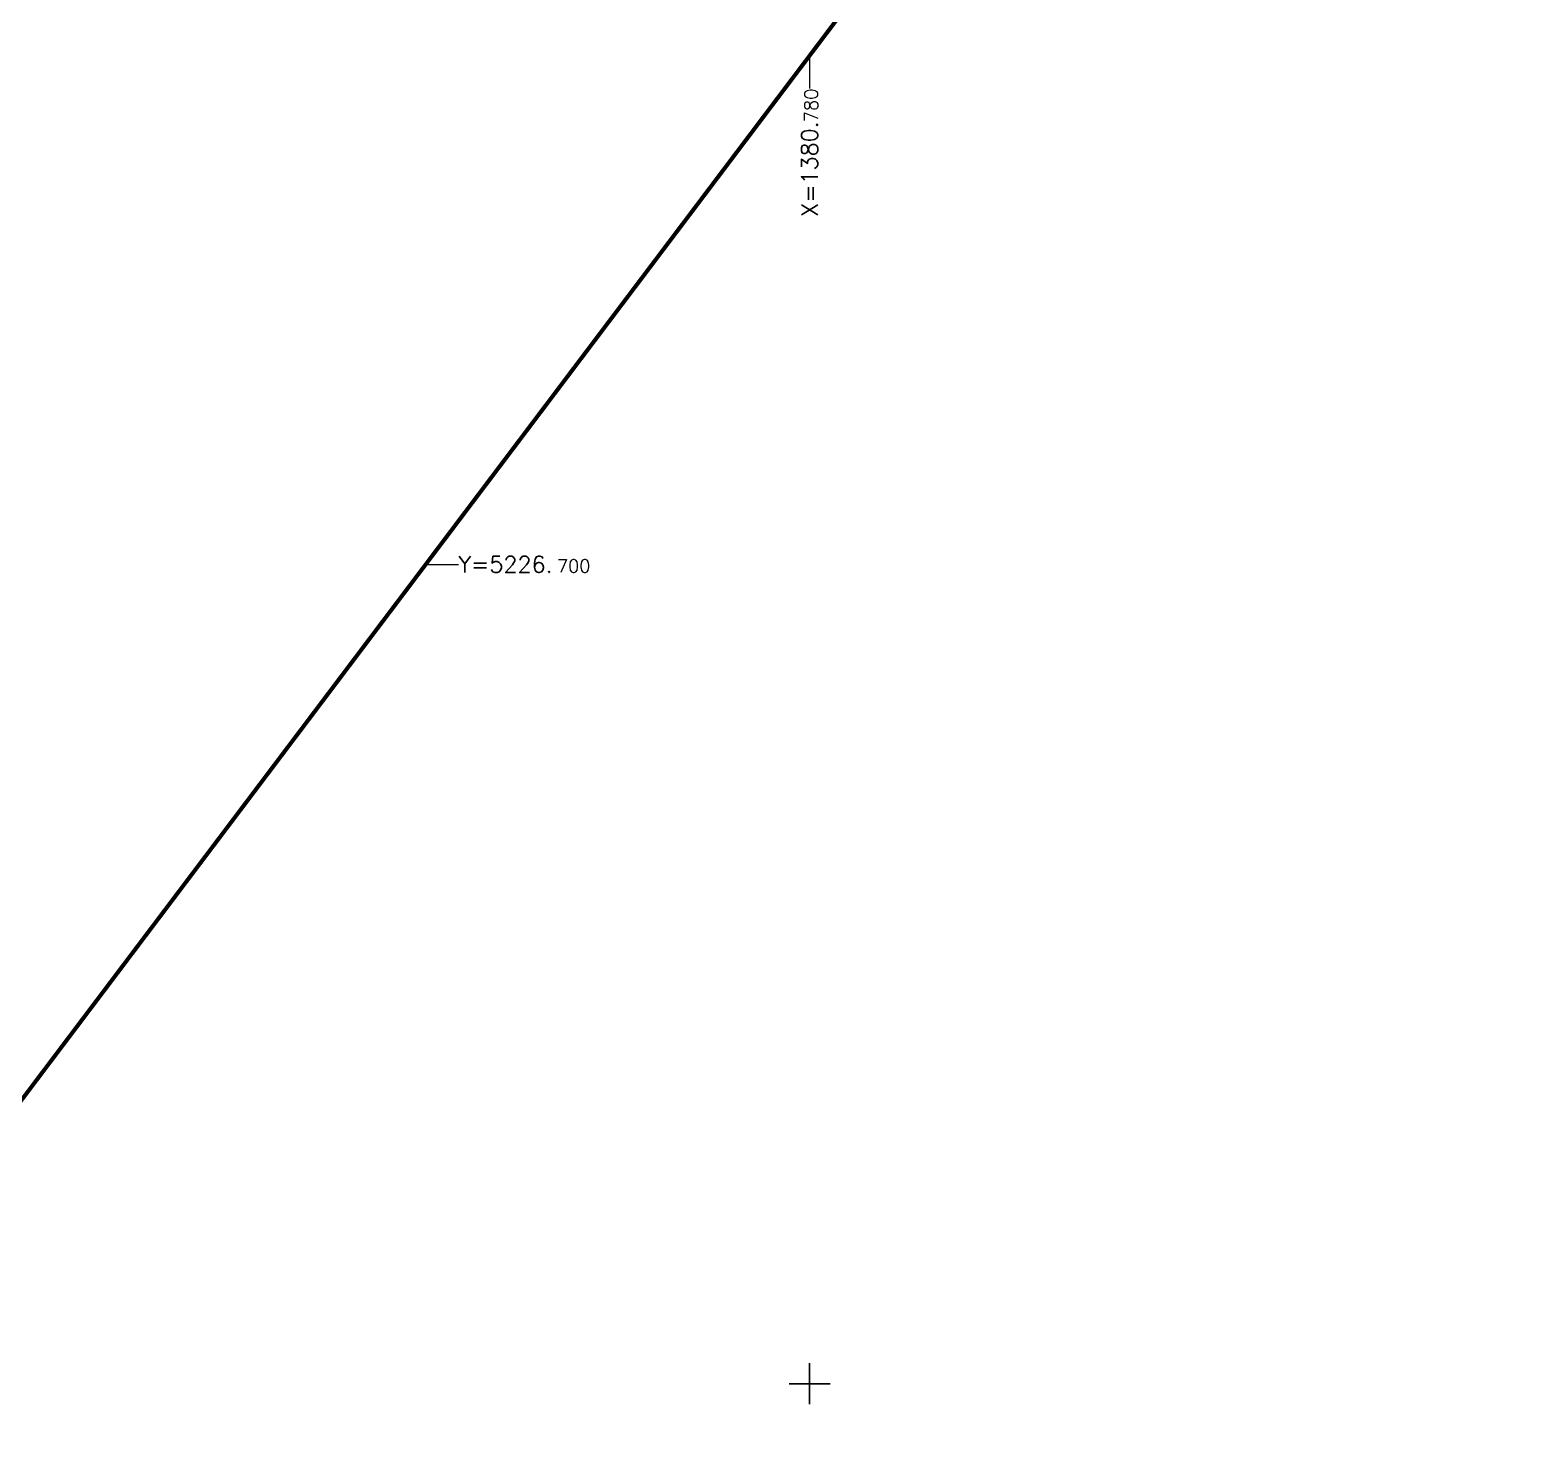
# Model space of a CAD drawing. Header units: metres. Extents: x 1380671 to 1381006, y 5226540 to 5226904.
# Drawn here: x 1380760.97 to 1380797.73, y 5226678.9 to 5226713.04 of the extents above; entities that cross this region are included whole.
import ezdxf
from ezdxf.enums import TextEntityAlignment as Align

# ---------------------------------------------------------------- set-up
doc = ezdxf.new("R2010")
doc.units = ezdxf.units.M
doc.header["$LTSCALE"] = 2
doc.layers.add('MEP_F_CADRE', color=7, linetype='Continuous', lineweight=0)
doc.layers.add('MEP_F_TEXCARRO', color=7, linetype='Continuous', lineweight=0)
doc.layers.add('MEP_F_CARRO', color=7, linetype='Continuous')
doc.styles.get("Standard").update_dxf_attribs({"font": 'txt.shx'})

msp = doc.modelspace()

# ---------------------------------------------------------------- linework, layer by layer
at = {"layer": 'MEP_F_CADRE', "const_width": 0.1}
msp.add_lwpolyline([(1380776.366, 5226539.855), (1381005.466, 5226843.39), (1380924.806, 5226904.269), (1380671.007, 5226568.009), (1380705.053, 5226542.312), (1380729.753, 5226575.037)], close=True, dxfattribs=at)
at = {"layer": 'MEP_F_CARRO'}
for p, q in [((1380780, 5226679.5), (1380780, 5226680.5)), ((1380779.5, 5226680), (1380780.5, 5226680))]:
    msp.add_line(p, q, dxfattribs=at)
at = {"layer": 'MEP_F_TEXCARRO'}
for p, q in [((1380780, 5226712.415), (1380780, 5226711.615)), ((1380770.63, 5226700), (1380771.43, 5226700))]:
    msp.add_line(p, q, dxfattribs=at)

# ---------------------------------------------------------------- texts
for s, height, p in [('780', 0.32, (1380780.2, 5226711.615)), ('X=1380.', 0.4, (1380780.2, 5226710.815))]:
    msp.add_text(s, height=height, rotation=90, dxfattribs=at).set_placement(p, align=Align.RIGHT)
for s, height, p in [('Y=5226.', 0.4, (1380771.43, 5226699.8)), ('700', 0.32, (1380773.83, 5226699.8))]:
    msp.add_text(s, height=height, dxfattribs=at).set_placement(p)

doc.saveas('drawing.dxf')
